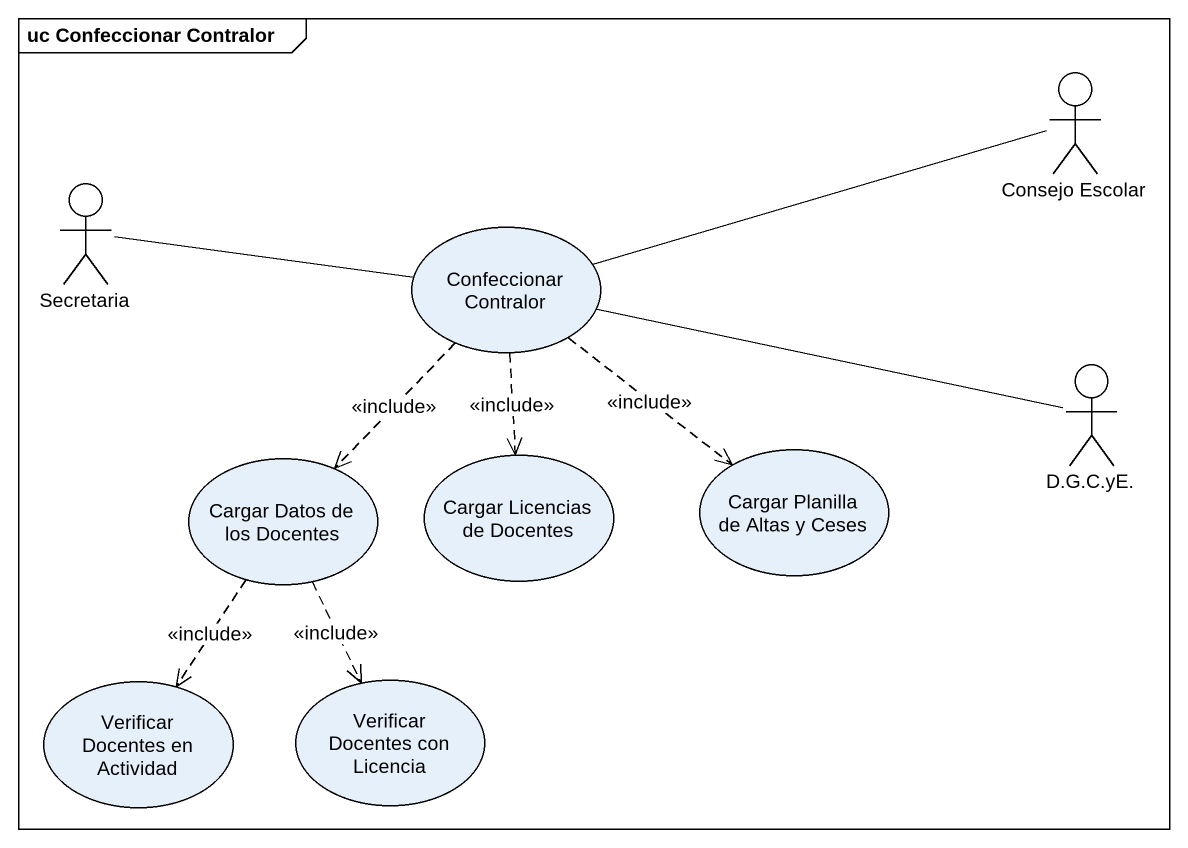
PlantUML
@startuml
mainframe uc Confeccionar Contralor
actor "Consejo Escolar" as Consejo_Escolar
actor Secretaria
usecase "Confeccionar Contralor" as Confeccionar_Contralor
actor "D.G.C.yE." as D_G_C_yE
usecase "Cargar Datos de los Docentes" as Cargar_Datos_de_los_Docentes
usecase "Cargar Licencias de Docentes" as Cargar_Licencias_de_Docentes
usecase "Cargar Planilla de Altas y Ceses" as Cargar_Planilla_de_Altas_y
usecase "Verificar Docentes en Actividad" as Verificar_Docentes_en
usecase "Verificar Docentes con Licencia" as Verificar_Docentes_con
Secretaria -right- Confeccionar_Contralor
Confeccionar_Contralor -right- Consejo_Escolar
Confeccionar_Contralor -right- D_G_C_yE
Confeccionar_Contralor ..> Cargar_Datos_de_los_Docentes : <<include>>
Confeccionar_Contralor ..> Cargar_Licencias_de_Docentes : <<include>>
Confeccionar_Contralor ..> Cargar_Planilla_de_Altas_y : <<include>>
Cargar_Datos_de_los_Docentes ..> Verificar_Docentes_en : <<include>>
Cargar_Datos_de_los_Docentes ..> Verificar_Docentes_con : <<include>>
@enduml
